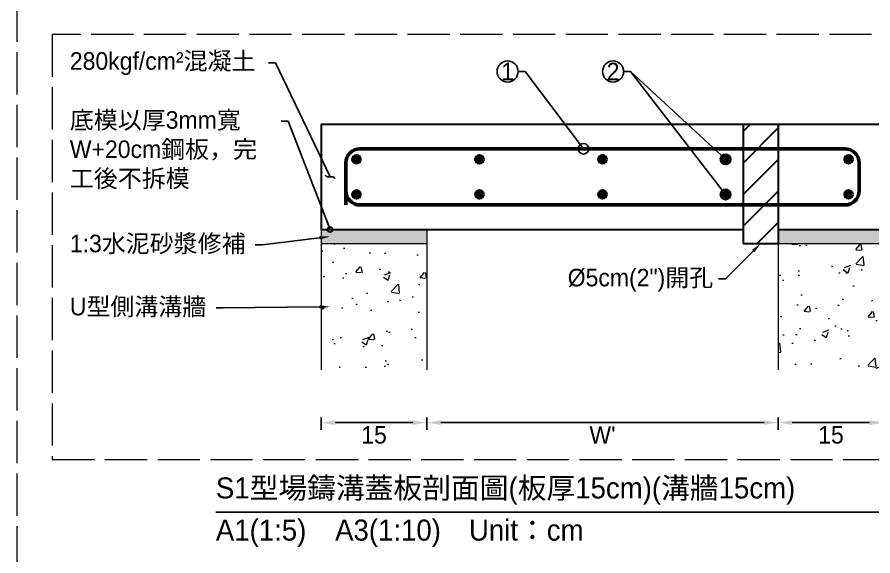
# Model space of a CAD drawing. Extents: x -4891 to 4829, y -5666 to -3242.
# Drawn here: x -2930.9 to -2687.4, y -4042.7 to -3889.3 of the extents above; entities that cross this region are included whole.
import ezdxf
from ezdxf import colors
from ezdxf.entities.mleader import LeaderData, LeaderLine
from ezdxf.math import Vec2, Vec3

# ---------------------------------------------------------------- set-up
doc = ezdxf.new("R2010")
doc.units = 0
doc.header["$MEASUREMENT"] = 0
doc.linetypes.add('ACAD_ISO02W100', pattern=[15, 12, -3])
doc.layers.add('一、4.基本-隱藏', color=9, linetype='ACAD_ISO02W100', lineweight=20, plot=False)
doc.layers.add('三、3.文字-註解文字', color=2, linetype='Continuous')
for name, color, linetype, lineweight in [('二、1.繪圖-既有設施', 8, 'Continuous', 20), ('二、2.繪圖-施作項目', 181, 'Continuous', 30), ('二、5.繪圖-鋼筋', 60, 'Continuous', 50), ('二、6.繪圖-其他施作項目', 35, 'Continuous', 30)]:
    doc.layers.add(name, color=color, linetype=linetype, lineweight=lineweight)
doc.styles.add('次圖名(詳圖)', font='MS PGothic.ttf', dxfattribs={"height": 6})
doc.styles.add('註解文字', font='MS PGothic.ttf', dxfattribs={"height": 5})
doc.dimstyles.new('註解文字', dxfattribs={"dimtxt": 5, "dimasz": 4, "dimexe": 2, "dimexo": 2.5, "dimgap": 1, "dimtad": 2, "dimzin": 0, "dimdsep": 46, "dimtxsty": '註解文字', "dimcen": 0.1, "dimclrd": 144, "dimclre": 144, "dimclrt": 256, "dimadec": 0, "dimazin": 0, "dimtfac": 1, "dimtofl": 0, "dimtmove": 0, "dimatfit": 3, "dimfxl": 1.5, "dimfxlon": 1, "dimtolj": 1, "dimtzin": 0, "dimlwd": -1, "dimlwe": -1, "dimarcsym": 1})

# ---------------------------------------------------------------- blocks, each defined once
blk = doc.blocks.new('*D95')
at = {"layer": 'Defpoints', "color": 0, "transparency": 16777216}
for p in [(-2844.31, -3989.8), (-2814.31, -3989.8), (-2814.31, -4004.8)]:
    blk.add_point(p, dxfattribs=at)
at = {"layer": '三、3.文字-註解文字', "color": 144, "transparency": 16777216}
for p, q in [((-2844.31, -4003.3), (-2844.31, -4006.8)), ((-2840.31, -4004.8), (-2818.31, -4004.8)), ((-2814.31, -4003.3), (-2814.31, -4006.8))]:
    blk.add_line(p, q, dxfattribs=at)
for points in [[(-2840.31, -4004.13), (-2840.31, -4005.46), (-2844.31, -4004.8)], [(-2818.31, -4004.13), (-2818.31, -4005.46), (-2814.31, -4004.8)]]:
    blk.add_solid(points, dxfattribs=at)
at = {"layer": '三、3.文字-註解文字', "transparency": 16777216, "insert": (-2829.31, -4008.3), "char_height": 5, "attachment_point": 5, "style": '註解文字'}
blk.add_mtext('\\A1;15', dxfattribs=at)
blk = doc.blocks.new('*D96')
at = {"layer": 'Defpoints', "color": 0, "transparency": 16777216}
for p in [(-2814.31, -3989.8), (-2714.31, -3989.8), (-2714.31, -4004.8)]:
    blk.add_point(p, dxfattribs=at)
at = {"layer": '三、3.文字-註解文字', "color": 144, "transparency": 16777216}
for p, q in [((-2814.31, -4003.3), (-2814.31, -4006.8)), ((-2810.31, -4004.8), (-2718.31, -4004.8)), ((-2714.31, -4003.3), (-2714.31, -4006.8))]:
    blk.add_line(p, q, dxfattribs=at)
for points in [[(-2810.31, -4004.13), (-2810.31, -4005.46), (-2814.31, -4004.8)], [(-2718.31, -4004.13), (-2718.31, -4005.46), (-2714.31, -4004.8)]]:
    blk.add_solid(points, dxfattribs=at)
at = {"layer": '三、3.文字-註解文字', "transparency": 16777216, "insert": (-2764.31, -4008.3), "char_height": 5, "attachment_point": 5, "style": '註解文字'}
blk.add_mtext("\\A1;W'", dxfattribs=at)
blk = doc.blocks.new('*D97')
at = {"layer": 'Defpoints', "color": 0, "transparency": 16777216}
for p in [(-2714.31, -3989.8), (-2684.31, -3989.8), (-2684.31, -4004.8)]:
    blk.add_point(p, dxfattribs=at)
at = {"layer": '三、3.文字-註解文字', "color": 144, "transparency": 16777216}
for p, q in [((-2714.31, -4003.3), (-2714.31, -4006.8)), ((-2710.31, -4004.8), (-2688.31, -4004.8)), ((-2684.31, -4003.3), (-2684.31, -4006.8))]:
    blk.add_line(p, q, dxfattribs=at)
for points in [[(-2710.31, -4004.13), (-2710.31, -4005.46), (-2714.31, -4004.8)], [(-2688.31, -4004.13), (-2688.31, -4005.46), (-2684.31, -4004.8)]]:
    blk.add_solid(points, dxfattribs=at)
at = {"layer": '三、3.文字-註解文字', "transparency": 16777216, "insert": (-2699.31, -4008.3), "char_height": 5, "attachment_point": 5, "style": '註解文字'}
blk.add_mtext('\\A1;15', dxfattribs=at)
blk = doc.blocks.new('_Small')
at = {"color": 0, "linetype": 'ByBlock', "lineweight": -2}
blk.add_circle((0, 0), 0.25, dxfattribs=at)
blk = doc.blocks.new('_Integral')
at = {"color": 0, "linetype": 'ByBlock', "lineweight": -2}
for centre, start, end in [((0.445, -0.091), 102, 168), ((-0.445, 0.091), 282, 348)]:
    blk.add_arc(centre, 0.454, start, end, dxfattribs=at)

msp = doc.modelspace()

# ---------------------------------------------------------------- hatches: boundary and pattern name
at = {"layer": '二、1.繪圖-既有設施'}
h = msp.add_hatch(dxfattribs=at)
h.set_pattern_fill('CROSS', color=256, scale=0.2)
h.set_pattern_definition([(0, (-457953.2273, -668217.5251), (1.27, 1.27), [0.635, -1.905]), (90, (-457952.9098, -668217.8426), (-1.27, 1.27), [0.635, -1.905])])
h.paths.add_polyline_path([(-2814.307, -3949.796), (-2844.307, -3949.796), (-2844.307, -3953.796), (-2814.307, -3953.796)])
h.paths.add_polyline_path([(-2684.307, -3949.796), (-2714.307, -3949.796), (-2714.307, -3953.796), (-2684.307, -3953.796)])
h = msp.add_hatch(dxfattribs=at)
h.set_pattern_fill('AR-CONC', color=256, scale=0.1)
h.set_pattern_definition([(50, (-457953.227, -668217.525), (18.2184669, -1.59390855), [1.905, -20.955]), (355, (-457953.227, -668217.525), (-3.52434214, 19.10568452), [1.524, -16.7640584]), (100.4514447, (-457951.709, -668217.658), (14.6941247, 17.5117752), [1.6190009, -17.80902446]), (46.1842, (-457953.227, -668212.445), (27.1079041, -4.2042328), [2.8575, -31.4325]), (96.6355576, (-457950.968, -668212.795), (23.7404134, 24.7426125), [2.4285023, -26.7135608]), (351.184151, (-457953.227, -668212.445), (23.7404134, 24.7426125), [2.2859967, -25.1459732]), (21, (-457950.687, -668213.715), (15.16143913, -10.22651982), [1.905, -20.955]), (326, (-457950.687, -668213.715), (6.18020283, 18.4187966), [1.524, -16.764]), (71.451445, (-457949.424, -668214.567), (21.34164193, 8.1922769), [1.6190009, -17.80899376]), (37.5, (-457953.227, -668217.525), (0.308860325, 8.455503887), [0, -16.5608, 0, -17.018, 0, -16.8275]), (7.5, (-457953.227, -668217.525), (6.68196625, 10.01805748), [0, -9.7028, 0, -16.1798, 0, -6.4135]), (327.5, (-457958.8915, -668217.525), (13.559059517, -0.5728744), [0, -6.35, 0, -19.812, 0, -26.289]), (317.5, (-457961.431, -668217.525), (14.81291814, 2.5426491), [0, -8.255, 0, -13.1572, 0, -18.669])])
h.paths.add_polyline_path([(-2814.307, -3953.796), (-2844.307, -3953.796), (-2844.307, -3989.796), (-2814.307, -3989.796)])
h.paths.add_polyline_path([(-2684.307, -3953.796), (-2714.307, -3953.796), (-2714.307, -3989.796), (-2684.307, -3989.796)])
at = {"layer": '二、5.繪圖-鋼筋'}
h = msp.add_hatch(color=256, dxfattribs=at)
h.dxf.hatch_style = 1
h.paths.add_polyline_path([(-2835.307, -3929.796, 1), (-2833.307, -3929.796, 1)])
h = msp.add_hatch(color=256, dxfattribs=at)
h.dxf.hatch_style = 1
h.paths.add_polyline_path([(-2800.307, -3929.796, 1), (-2798.307, -3929.796, 1)])
h = msp.add_hatch(color=256, dxfattribs=at)
h.dxf.hatch_style = 1
h.paths.add_polyline_path([(-2765.307, -3929.796, 1), (-2763.307, -3929.796, 1)])
h = msp.add_hatch(color=256, dxfattribs=at)
h.dxf.hatch_style = 1
h.paths.add_polyline_path([(-2730.307, -3929.796, 1), (-2728.307, -3929.796, 1)])
h = msp.add_hatch(color=256, dxfattribs=at)
h.dxf.hatch_style = 1
h.paths.add_polyline_path([(-2695.307, -3929.796, 1), (-2693.307, -3929.796, 1)])
h = msp.add_hatch(color=256, dxfattribs=at)
h.dxf.hatch_style = 1
h.paths.add_polyline_path([(-2835.307, -3939.796, 1), (-2833.307, -3939.796, 1)])
h = msp.add_hatch(color=256, dxfattribs=at)
h.dxf.hatch_style = 1
h.paths.add_polyline_path([(-2800.307, -3939.796, 1), (-2798.307, -3939.796, 1)])
h = msp.add_hatch(color=256, dxfattribs=at)
h.dxf.hatch_style = 1
h.paths.add_polyline_path([(-2765.307, -3939.796, 1), (-2763.307, -3939.796, 1)])
h = msp.add_hatch(color=256, dxfattribs=at)
h.dxf.hatch_style = 1
h.paths.add_polyline_path([(-2730.307, -3939.796, 1), (-2728.307, -3939.796, 1)])
h = msp.add_hatch(color=256, dxfattribs=at)
h.dxf.hatch_style = 1
h.paths.add_polyline_path([(-2695.307, -3939.796, 1), (-2693.307, -3939.796, 1)])
at = {"layer": '二、6.繪圖-其他施作項目'}
h = msp.add_hatch(dxfattribs=at)
h.set_pattern_fill('ANSI31', color=256, scale=2)
h.set_pattern_definition([(45, (-458943.227, -669497.525), (-4.49012806, 4.49012806), [])])
h.paths.add_polyline_path([(-2714.307, -3919.796), (-2724.307, -3919.796), (-2724.307, -3953.796), (-2714.307, -3953.796)])

# ---------------------------------------------------------------- linework, layer by layer
at = {"layer": '一、4.基本-隱藏'}
for points in [[(-2930.855, -3689.296), (-2150.855, -3689.296), (-2150.855, -4196.296), (-2930.855, -4196.296)], [(-2567.759, -3894.296), (-2920.855, -3894.296), (-2920.855, -4015.296), (-2567.759, -4015.296)]]:
    msp.add_lwpolyline(points, close=True, dxfattribs=at)
msp.add_lwpolyline([(-2920.855, -4015.296), (-2567.759, -4015.296)], dxfattribs=at)
at = {"layer": '三、3.文字-註解文字'}
msp.add_lwpolyline([(-2874.307, -4030.296), (-2614.307, -4030.296)], dxfattribs=at)
for centre in [(-2791.307, -3904.796), (-2761.307, -3904.796)]:
    msp.add_circle(centre, 3, dxfattribs=at)
at = {"layer": '二、1.繪圖-既有設施'}
for points in [[(-2844.307, -3949.796), (-2844.307, -3989.796)], [(-2814.307, -3949.796), (-2814.307, -3989.796)], [(-2714.307, -3949.796), (-2714.307, -3989.796)], [(-2844.307, -3953.796), (-2814.307, -3953.796)], [(-2714.307, -3953.796), (-2684.307, -3953.796)]]:
    msp.add_lwpolyline(points, dxfattribs=at)
at = {"layer": '二、2.繪圖-施作項目'}
for points in [[(-2844.307, -3919.796), (-2684.307, -3919.796)], [(-2844.307, -3919.796), (-2844.307, -3949.796)], [(-2844.307, -3949.796), (-2724.307, -3949.796)], [(-2714.307, -3949.796), (-2684.307, -3949.796)]]:
    msp.add_lwpolyline(points, dxfattribs=at)
at = {"layer": '二、5.繪圖-鋼筋'}
msp.add_lwpolyline([(-2691.307, -3930.796), (-2691.307, -3938.796, -0.4142136), (-2695.307, -3942.796), (-2833.307, -3942.796, -0.4142136), (-2837.307, -3938.796), (-2837.307, -3930.796, -0.4142136), (-2833.307, -3926.796), (-2695.307, -3926.796, -0.4142136)], format="xyb", close=True, dxfattribs=at)
msp.add_lwpolyline([(-2837.307, -3934.796), (-2837.307, -3942.796)], dxfattribs=at)
for centre in [(-2834.307, -3929.796), (-2799.307, -3929.796), (-2764.307, -3929.796), (-2729.307, -3929.796), (-2694.307, -3929.796), (-2834.307, -3939.796), (-2799.307, -3939.796), (-2764.307, -3939.796), (-2729.307, -3939.796), (-2694.307, -3939.796)]:
    msp.add_circle(centre, 1, dxfattribs=at)
at = {"layer": '二、6.繪圖-其他施作項目'}
for points in [[(-2724.307, -3919.796), (-2724.307, -3953.796)], [(-2714.307, -3919.796), (-2714.307, -3953.796)], [(-2724.307, -3953.796), (-2714.307, -3953.796)]]:
    msp.add_lwpolyline(points, dxfattribs=at)

# ---------------------------------------------------------------- texts
at = {"layer": '三、3.文字-註解文字'}
for s, width, gutter_width, insert, char_height, attachment_point, style in [('1', 8.38231, 30, (-2791.307, -3904.796), 5, 5, '註解文字'), ('2', 8.38231, 30, (-2761.307, -3904.796), 5, 5, '註解文字'), ('S{\\fMS PGothic|b0|i0|c128|p34;1型場鑄溝蓋板剖面圖(板厚15cm)}', 215.37549, 15, (-2874.307, -4024.296), 6, 4, '次圖名(詳圖)'), ('S{\\fMS PGothic|b0|i0|c128|p34;1型場鑄溝蓋板剖面圖(板厚15cm)}(溝牆15cm)', 215.37549, 15, (-2874.307, -4024.296), 6, 4, '次圖名(詳圖)'), ('{\\fMS PGothic|b0|i0|c128|p34;A1(1:}5{\\fMS PGothic|b0|i0|c128|p34;)\u3000A3(1:}1{\\fMS PGothic|b0|i0|c128|p34;0)^IUnit：cm}', 136.03259, 15, (-2874.307, -4036.296), 6, 4, '次圖名(詳圖)')]:
    msp.add_mtext_dynamic_manual_height_columns(s, width=width, gutter_width=gutter_width, heights=[0], dxfattribs=dict(at, insert=insert, char_height=char_height, attachment_point=attachment_point, style=style))

# ---------------------------------------------------------------- dimensions: what is measured, and where the dimension line sits
for base, p1, p2, text, picture, middle in [((-2814.307, -4004.796), (-2844.307, -3989.796), (-2814.307, -3989.796), '15', '*D95', (-2829.307, -4008.296)), ((-2714.307, -4004.796), (-2814.307, -3989.796), (-2714.307, -3989.796), "W'", '*D96', (-2764.307, -4008.296)), ((-2684.307, -4004.796), (-2714.307, -3989.796), (-2684.307, -3989.796), '15', '*D97', (-2699.307, -4008.296))]:
    dim = msp.add_linear_dim(base=base, p1=p1, p2=p2, text=text, dimstyle='註解文字', dxfattribs=at)
    dim.commit()
    dim.dimension.update_dxf_attribs({"geometry": picture, "text_midpoint": middle})

# ---------------------------------------------------------------- leaders
ml = msp.add_multileader_mtext('Standard', dxfattribs=at)
ml.set_content('280kgf/cm²混凝土', color=256, style='註解文字')
ml.set_leader_properties(color=144, linetype='ByLayer', lineweight=-1)
ml.set_arrow_properties(name='INTEGRAL')
ml.build(insert=Vec2(0, 0))
ml.multileader.update_dxf_attribs({"dogleg_length": 2, "arrow_head_size": 3})
ctx = ml.context
ctx.base_point, ctx.char_height, ctx.arrow_head_size, ctx.landing_gap_size, ctx.plane_origin = Vec3(-2917.355, -3902.279), 5, 3, 1.5, Vec3(-2777.606, -3983.137)
notes = []
notes.append((ctx, [(1, (1, 1, 0), (-2857.298, -3902.279), (-1, 0), 2, [(0, [(-2841.807, -3934.796)], 0, [])])]))
ctx.mtext.insert, ctx.mtext.width, ctx.mtext.flow_direction = Vec3(-2915.855, -3899.296), 107.51878, 5
ml = msp.add_multileader_mtext('Standard', dxfattribs=at)
ml.set_content('{\\fMS PGothic|b0|i0|c128|p34; }', color=256, style='註解文字')
ml.set_leader_properties(color=144, linetype='ByLayer', lineweight=-1)
ml.set_arrow_properties(name='SMALL')
ml.build(insert=Vec2(0, 0))
ml.multileader.update_dxf_attribs({"dogleg_length": 2, "arrow_head_size": 6})
ctx = ml.context
ctx.base_point, ctx.char_height, ctx.arrow_head_size, ctx.landing_gap_size, ctx.plane_origin = Vec3(-2793.523, -3904.796), 5, 6, 1.5, Vec3(-2769.718, -3911.45)
ctx.text_align_type = 2
notes.append((ctx, [(0, (1, 1, 0), (-2786.307, -3904.796), (-1, 0), 2, [(0, [(-2769.718, -3926.796)], 0, [])])]))
ctx.mtext.insert, ctx.mtext.alignment, ctx.mtext.flow_direction = Vec3(-2789.807, -3902.296), 3, 5
ml = msp.add_multileader_mtext('Standard', dxfattribs=at)
ml.set_content('{\\fMS PGothic|b0|i0|c128|p34; }', color=256, style='註解文字')
ml.set_leader_properties(color=144, linetype='ByLayer', lineweight=-1)
ml.set_arrow_properties(name='SMALL')
ml.build(insert=Vec2(0, 0))
ml.multileader.update_dxf_attribs({"dogleg_length": 2, "arrow_head_size": 6})
ctx = ml.context
ctx.base_point, ctx.char_height, ctx.arrow_head_size, ctx.landing_gap_size, ctx.plane_origin = Vec3(-2763.523, -3904.796), 5, 6, 1.5, Vec3(-2739.718, -3923.45)
ctx.text_align_type = 2
notes.append((ctx, [(0, (1, 1, 0), (-2756.307, -3904.796), (-1, 0), 2, [(0, [(-2729.307, -3939.796)], 0, [])])]))
ctx.mtext.insert, ctx.mtext.alignment, ctx.mtext.flow_direction = Vec3(-2759.807, -3902.296), 3, 5
ml = msp.add_multileader_mtext('Standard', dxfattribs=at)
ml.set_content('{\\fMS PGothic|b0|i0|c128|p34; }', color=256, style='註解文字')
ml.set_leader_properties(color=144, linetype='ByLayer', lineweight=-1)
ml.set_arrow_properties(name='SMALL')
ml.build(insert=Vec2(0, 0))
ml.multileader.update_dxf_attribs({"dogleg_length": 2, "arrow_head_size": 6})
ctx = ml.context
ctx.base_point, ctx.char_height, ctx.arrow_head_size, ctx.landing_gap_size, ctx.plane_origin = Vec3(-2763.523, -3904.796), 5, 6, 1.5, Vec3(-2739.718, -3911.45)
ctx.text_align_type = 2
notes.append((ctx, [(0, (1, 1, 0), (-2756.307, -3904.796), (-1, 0), 2, [(0, [(-2729.307, -3929.796)], 0, [])])]))
ctx.mtext.insert, ctx.mtext.alignment, ctx.mtext.flow_direction = Vec3(-2759.807, -3902.296), 3, 5
ml = msp.add_multileader_mtext('Standard', dxfattribs=at)
ml.set_content('底模以厚3mm寬W+20cm鋼板，完工後不拆模', color=256, style='註解文字')
ml.set_leader_properties(color=144, linetype='ByLayer', lineweight=-1)
ml.set_arrow_properties(name='SMALL')
ml.build(insert=Vec2(0, 0))
ml.multileader.update_dxf_attribs({"dogleg_length": 2, "arrow_head_size": 3})
ctx = ml.context
ctx.base_point, ctx.char_height, ctx.arrow_head_size, ctx.landing_gap_size, ctx.plane_origin = Vec3(-2917.355, -3918.927), 5, 3, 1.5, Vec3(-2777.606, -3996.284)
notes.append((ctx, [(1, (1, 1, 0), (-2853.775, -3918.927), (-1, 0), 2, [(0, [(-2841.807, -3949.796)], 0, [])])]))
ctx.mtext.insert, ctx.mtext.width, ctx.mtext.flow_direction = Vec3(-2915.855, -3916.086), 59.22735, 5
ml = msp.add_multileader_mtext('Standard', dxfattribs=at)
ml.set_content('1:3水泥砂漿修補', color=256, style='註解文字')
ml.set_leader_properties(color=144, linetype='ByLayer', lineweight=-1)
ml.build(insert=Vec2(0, 0))
ml.multileader.update_dxf_attribs({"dogleg_length": 2, "arrow_head_size": 3})
ctx = ml.context
ctx.base_point, ctx.char_height, ctx.arrow_head_size, ctx.landing_gap_size, ctx.plane_origin = Vec3(-2917.355, -3954.116), 5, 3, 1.5, Vec3(-2774.061, -4031.546)
notes.append((ctx, [(1, (1, 1, 0), (-2861.162, -3954.116), (-1, 0), 2, [(0, [(-2841.807, -3951.796)], 0, [])])]))
ctx.mtext.insert, ctx.mtext.width, ctx.mtext.defined_height, ctx.mtext.flow_direction = Vec3(-2915.855, -3951.275), 75.70236, 7.957, 5
ml = msp.add_multileader_mtext('Standard', dxfattribs=at)
ml.set_content('%%C5cm(2")開孔{\\fMS PGothic|b0|i0|c128|p34; }', color=256, style='註解文字')
ml.set_leader_properties(color=144, linetype='ByLayer', lineweight=-1)
ml.build(insert=Vec2(0, 0))
ml.multileader.update_dxf_attribs({"dogleg_length": 2, "arrow_head_size": 3})
ctx = ml.context
ctx.base_point, ctx.char_height, ctx.arrow_head_size, ctx.landing_gap_size, ctx.plane_origin = Vec3(-2776.267, -3963.796), 5, 3, 1.5, Vec3(-2719.307, -3953.796)
ctx.text_align_type = 2
notes.append((ctx, [(0, (1, 1, 0), (-2729.307, -3963.796), (-1, 0), 2, [(0, [(-2719.307, -3953.796)], 0, [])])]))
ctx.mtext.insert, ctx.mtext.alignment, ctx.mtext.flow_direction = Vec3(-2732.807, -3960.983), 3, 5
ml = msp.add_multileader_mtext('Standard', dxfattribs=at)
ml.set_content('{\\fMS PGothic|b0|i0|c128|p34;U型側溝}溝牆', color=256, style='註解文字')
ml.set_leader_properties(color=144, linetype='ByLayer', lineweight=-1)
ml.build(insert=Vec2(0, 0))
ml.multileader.update_dxf_attribs({"dogleg_length": 2, "arrow_head_size": 3})
ctx = ml.context
ctx.base_point, ctx.char_height, ctx.arrow_head_size, ctx.landing_gap_size, ctx.plane_origin = Vec3(-2917.355, -3972.144), 5, 3, 1.5, Vec3(-2774.061, -4044.489)
notes.append((ctx, [(1, (1, 1, 0), (-2872.213, -3972.144), (-1, 0), 2, [(0, [(-2841.807, -3971.796)], 0, [])])]))
ctx.mtext.insert, ctx.mtext.width, ctx.mtext.defined_height, ctx.mtext.flow_direction = Vec3(-2915.855, -3969.232), 79.19501, 8.736, 5
for ctx, leaders in notes:
    for number, flags, end, landing, length, lines in leaders:
        leader = LeaderData()
        leader.index, (leader.has_last_leader_line, leader.has_dogleg_vector, leader.attachment_direction) = number, flags
        leader.last_leader_point, leader.dogleg_vector, leader.dogleg_length = Vec3(end), Vec3(landing), length
        for number, points, colour, breaks in lines:
            line = LeaderLine()
            line.index, line.vertices, line.color, line.breaks = number, Vec3.list(points), colors.encode_raw_color(colour), breaks
            leader.lines.append(line)
        ctx.leaders.append(leader)

doc.saveas('drawing.dxf')
